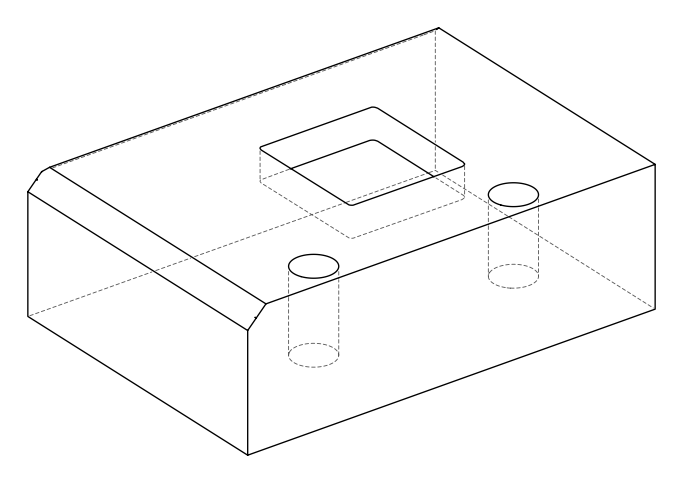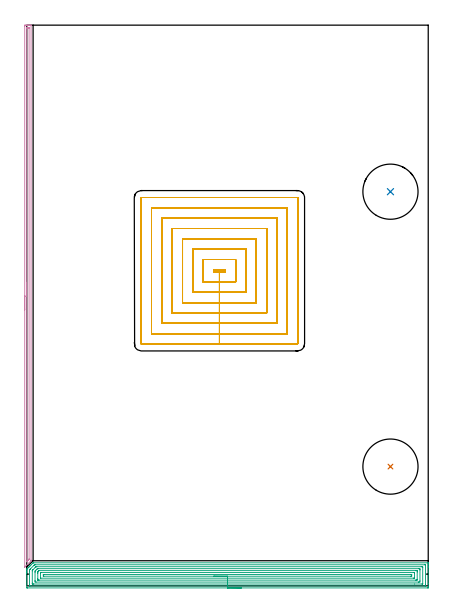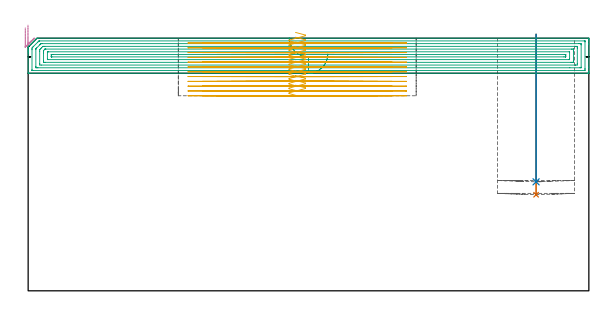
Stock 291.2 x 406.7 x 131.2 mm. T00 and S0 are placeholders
(PLAN: 5 operations, 2 tool changes, 70.1 min)
(1 INDEXABLE_INSERT_DRILL_BLIND_HOLE_FROM_SOLID | STEP1POCKET | NXT0302_035 | 0.33 min | 101524 mm3)
(2 INDEXABLE_INSERT_DRILL_BLIND_HOLE_FROM_SOLID_1 | STEP1POCKET_1 | NXT0302_035 | 0.31 min | 93109 mm3)
(3 AREA_MILL | FG_CHAMFER_SURFACE | UGT0205_001 | 16.54 min | 48226 mm3)
(4 AREA_MILL_1 | FG_CHAMFER_SURFACE_1 | UGT0205_001 | 6.43 min | 4131 mm3)
(5 MILL_RECTANGULAR_POCKET | POCKET_RECTANGULAR_STRAIGHT | NXT0201_013 | Follow Part, ap 2.5, ae 75% | 46.44 min | 428842 mm3)
(TOOL NXT0302_035 | Index. Insert Drill 40mm [880-D4000L40-05] | D40 PA176 FL200 Z2)
(TOOL UGT0205_001 | Chamfer Mill 20 x 3 x 45 deg. | D20 FL50 Z2)
(TOOL NXT0201_013 | ENDMILL 10mm | D10 FL30 Z4)
(OP 1 INDEXABLE_INSERT_DRILL_BLIND_HOLE_FROM_SOLID)
G17 G21 G94 G90
T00 M6
G54
G17 G0 G90 X263.8 Y86.5 S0 M3
G43 Z141.2 H1
G94 G81 G98 Z49.9 F250. R133.2
G80
M5
M2
(OP 2 INDEXABLE_INSERT_DRILL_BLIND_HOLE_FROM_SOLID_1)
G17 G21 G94 G90
T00 M6
G54
G17 G0 G90 X263.8 Y285.9 S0 M3
G43 Z141.2 H1
G94 G81 G98 Z56.6 F250. R133.2
G80
M5
M2
(OP 3 AREA_MILL)
G17 G21 G94 G90
T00 M6
G54
G17 G0 G90 X155.6 Y-1.5 S1061 M3
G43 Z141.2 H0
Z123.
G94 G1 X155.562 Z122.129 F250.
X155.448 Z121.264
X155.259 Z120.412
X154.997 Z119.58
X154.663 Z118.774
X154.26 Z118.
X153.792 Z117.264
X153.26 Z116.572
X152.671 Z115.929
X152.028 Z115.34
X151.336 Z114.809
X150.6 Z114.34
X149.826 Z113.937
X149.02 Z113.603
X148.188 Z113.341
X147.336 Z113.152
X146.472 Z113.038
X145.6 Z113.
X0.603
X0.322 Y-1.497 Z113.002
X0.01 Y-1.491 Z113.006
X0. Y-1.174 Z113.323
Y8.94 Z123.434
Y9.519 Z124.015
Y9.833 Z124.329
Y10.412 Z124.908
Y10.726 Z125.221
Y11.752 Z126.251
X0.008 Y12.066 Z126.565
X0.01 Y12.098 Z126.597
X0.157 Y12.257 Z126.757
X0.709 Y12.81 Z127.307
X1.305 Y13.405 Z127.905
X1.495 Y13.597 Z128.094
X1.602 Y13.703 Z128.2
X2.199 Y14.299 Z128.798
X2.388 Y14.489 Z128.987
X2.495 Y14.596 Z129.094
X3.092 Y15.192 Z129.691
X3.28 Y15.381 Z129.879
X3.388 Y15.489 Z129.987
X4.444 Y16.544 Z131.043
X4.453 Y16.554 Z131.052
X4.605 Y16.698 Z131.187
X5.065 Y16.7 Z131.2
X291.043
X291.19 Y16.697 Z131.188
X291.193 Y16.643 Z131.135
X291.2 Y16.267 Z130.766
Y15.82 Z130.32
Y15.192 Z129.687
Y13.984 Z128.481
Y13.405 Z127.9
Y1.637 Z116.135
Y-0.595 Z113.902
X291.199 Y-0.885 Z113.612
X291.196 Y-1.485 Z113.012
X291.193 Y-1.491 Z113.006
X290.597 Y-1.5 Z113.
X145.6
Y-0.086 Z114.414
X2.388 Y-0.085 Z114.415
X2.294 Y-0.084 Z114.416
X2.106 Y-0.079 Z114.421
X2.009 Y-0.075 Z114.425
X2.006 Y-0.047 Z114.453
X2.003 Y0.008 Z114.508
X2. Y0.396 Z114.896
X2.001 Y10.726 Z125.226
X2.002 Y11.112 Z125.612
X2.01 Y11.619 Z126.119
X2.184 Y11.823 Z126.323
X2.388 Y12.036 Z126.536
X2.625 Y12.275 Z126.775
X2.862 Y12.512 Z127.012
X5.065 Y14.715 Z129.215
X5.304 Y14.952 Z129.452
X5.548 Y15.192 Z129.692
X5.63 Y15.268 Z129.768
X5.77 Y15.279 Z129.779
X5.865 Y15.284 Z129.784
X5.957 Y15.285 Z129.785
X288.812
X288.906 Y15.284 Z129.784
X289.094 Y15.279 Z129.779
X289.191 Y15.275 Z129.775
X289.194 Y15.247 Z129.747
X289.197 Y15.192 Z129.692
X289.2 Y14.804 Z129.304
Y0.901 Z115.401
X289.198 Y0.515 Z115.015
X289.19 Y0.008 Z114.508
X289.179 Y-0.079 Z114.421
X289. Y-0.084 Z114.416
X288.906 Y-0.085 Z114.415
X145.6 Y-0.086 Z114.414
Y1.329 Z115.829
X5.065
X4.637 Y1.33 Z115.83
X4.172 Y1.333 Z115.833
X4.027 Y1.335 Z115.835
X4.01 Y1.622 Z116.122
X4.004 Y1.795 Z116.295
X4.001 Y1.966 Z116.466
Y10.898 Z125.398
X4.006 Y11.071 Z125.571
X4.01 Y11.184 Z125.684
X4.052 Y11.24 Z125.74
X4.172 Y11.371 Z125.871
X4.296 Y11.496 Z125.996
X4.418 Y11.619 Z126.119
X6.081 Y13.282 Z127.782
X6.205 Y13.405 Z127.905
X6.53 Y13.725 Z128.225
X6.642 Y13.831 Z128.331
X6.68 Y13.865 Z128.365
X6.733 Y13.867 Z128.367
X6.849 Y13.869 Z128.369
X7.276 Y13.871 Z128.371
X286.135
X286.563 Y13.87 Z128.37
X287.028 Y13.867 Z128.367
X287.173 Y13.865 Z128.365
X287.19 Y13.578 Z128.078
X287.196 Y13.405 Z127.905
X287.199 Y13.234 Z127.734
Y1.623 Z116.123
X287.194 Y1.45 Z115.95
X287.19 Y1.341 Z115.841
X287.143 Y1.336 Z115.836
X287.028 Y1.333 Z115.833
X286.6 Y1.33 Z115.83
X281.33 Y1.329 Z115.829
X145.6
Y2.743 Z117.243
X6.794
X6.02 Y2.75 Z117.25
X6.001 Y3.537 Z118.037
X6. Y3.581 Z118.081
Y9.833 Z124.333
X6.005 Y10.678 Z125.178
X6.01 Y10.726 Z125.226
X6.418 Y11.157 Z125.657
X6.849 Y11.601 Z126.101
X7.568 Y12.318 Z126.818
X7.648 Y12.394 Z126.894
X7.697 Y12.437 Z126.937
X7.72 Y12.451 Z126.951
X7.741 Y12.453 Z126.953
X7.798 Y12.456 Z126.956
X8.634 Y12.457 Z126.957
X284.406
X285.18 Y12.45 Z126.95
X285.199 Y11.663 Z126.163
X285.2 Y11.619 Z126.119
X285.199 Y3.581 Z118.081
X285.181 Y2.75 Z117.25
X284.351 Y2.743 Z117.243
X284.296
X145.6
Y4.157 Z118.657
X8.95
X8.634 Y4.158 Z118.658
X8.054 Y4.161 Z118.661
X8.02 Y4.164 Z118.664
X8.01 Y4.173 Z118.673
X8.004 Y4.212 Z118.712
X8.001 Y4.474 Z118.974
X8. Y5.108 Z119.608
Y8.94 Z123.44
X8.001 Y9.574 Z124.074
X8.004 Y9.833 Z124.333
X8.01 Y10.15 Z124.65
X8.016 Y10.302 Z124.802
X8.088 Y10.379 Z124.879
X8.426 Y10.726 Z125.226
X8.529 Y10.831 Z125.331
X8.634 Y10.934 Z125.434
X8.715 Y11.008 Z125.508
X8.747 Y11.036 Z125.536
X8.778 Y11.038 Z125.538
X8.922 Y11.041 Z125.541
X9.21 Y11.043 Z125.543
X282.25
X282.566 Y11.042 Z125.542
X283.146 Y11.039 Z125.539
X283.18 Y11.036 Z125.536
X283.19 Y11.027 Z125.527
X283.196 Y10.988 Z125.488
X283.199 Y10.726 Z125.226
X283.2 Y10.092 Z124.592
X283.199 Y4.734 Z119.234
X283.195 Y4.474 Z118.974
X283.19 Y4.164 Z118.664
X282.88 Y4.16 Z118.66
X282.566 Y4.158 Z118.658
X281.991 Y4.157 Z118.657
X145.6
Y5.571 Z120.071
X10.214
X10.061 Y5.573 Z120.073
X10.024 Y5.575 Z120.075
X10.012 Y5.578 Z120.078
X10.008 Y5.587 Z120.087
X10.004 Y5.621 Z120.121
X10.001 Y5.785 Z120.285
Y9.358 Z123.858
X10.005 Y9.498 Z123.998
X10.01 Y9.608 Z124.108
X10.017 Y9.623 Z124.123
X10.032 Y9.625 Z124.125
X10.074 Y9.627 Z124.127
X10.418 Y9.629 Z124.129
X10.622
X280.986
X281.139 Y9.627 Z124.127
X281.176 Y9.625 Z124.125
X281.188 Y9.622 Z124.122
X281.192 Y9.614 Z124.114
X281.196 Y9.579 Z124.079
X281.199 Y9.415 Z123.915
Y5.843 Z120.343
X281.195 Y5.702 Z120.202
X281.19 Y5.592 Z120.092
X281.183 Y5.577 Z120.077
X281.168 Y5.575 Z120.075
X281.126 Y5.574 Z120.074
X280.782 Y5.571 Z120.071
X280.578
X145.6
Y6.985 Z121.485
X12.37 Y6.986 Z121.486
X12.203 Y6.988 Z121.488
X12.037 Y6.992 Z121.492
X12.009 Y7. Z121.5
X12.005 Y7.032 Z121.532
X12.002 Y7.086 Z121.586
X12. Y7.153 Z121.653
Y7.357 Z121.857
X12.002 Y8.047 Z122.547
X12.005 Y8.148 Z122.648
X12.01 Y8.197 Z122.697
X12.018 Y8.208 Z122.708
X12.039 Y8.211 Z122.711
X12.203 Y8.213 Z122.713
X12.927 Y8.215 Z122.715
X278.83 Y8.214 Z122.714
X278.997 Y8.212 Z122.712
X279.163 Y8.208 Z122.708
X279.191 Y8.2 Z122.7
X279.195 Y8.168 Z122.668
X279.198 Y8.114 Z122.614
X279.2 Y8.047 Z122.547
Y7.844 Z122.344
X279.198 Y7.153 Z121.653
X279.195 Y7.052 Z121.552
X279.19 Y7.003 Z121.503
X279.182 Y6.992 Z121.492
X279.161 Y6.989 Z121.489
X278.997 Y6.987 Z121.487
X278.273 Y6.985 Z121.485
X145.6
X144.728 Z121.523
X143.864 Z121.637
X143.012 Z121.826
X142.18 Z122.088
X141.374 Z122.422
X140.6 Z122.825
X139.864 Z123.294
X139.172 Z123.825
X138.529 Z124.414
X137.94 Z125.058
X137.408 Z125.75
X136.94 Z126.485
X136.537 Z127.259
X136.203 Z128.065
X135.941 Z128.897
X135.752 Z129.749
X135.638 Z130.614
X135.6 Z131.485
G0 Z141.2
M5
M2
(OP 4 AREA_MILL_1)
G17 G21 G94 G90
T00 M6
G54
G17 G0 G90 X-1.5 Y200.15 S1061 M3
G43 Z141.2 H0
Z136.6
G94 G1 Y200.188 Z135.728 F250.
Y200.302 Z134.863
Y200.491 Z134.012
Y200.753 Z133.18
Y201.087 Z132.374
Y201.49 Z131.6
Y201.958 Z130.864
Y202.489 Z130.172
Y203.079 Z129.529
Y203.722 Z128.939
Y204.414 Z128.408
Y205.15 Z127.94
Y205.924 Z127.537
Y206.73 Z127.203
Y207.562 Z126.941
Y208.413 Z126.752
Y209.278 Z126.638
Y210.15 Z126.6
Y405.729
X-1.499 Y406.092 Z126.601
X-1.494 Y406.615 Z126.603
X-1.491 Y406.692 Z126.605
X-0.974 Y406.7 Z127.121
X-0.691 Z127.404
X-0.087 Z128.007
X0.478 Z128.575
X0.8 Z128.896
X1.365 Z129.461
X1.687 Z129.782
X2.331 Z130.431
X2.718 Z130.817
X3.071 Y406.693 Z131.162
X3.097 Y406.69 Z131.188
X3.1 Y406.538 Z131.2
Y18.672
X3.102 Y18.205 Z131.18
X3.033 Y18.132 Z131.13
X1.787 Y16.886 Z129.886
X0.504 Y15.604 Z128.603
X-0.891 Y14.208 Z127.208
X-1.337 Y13.762 Z126.761
X-1.417 Y13.684 Z126.681
X-1.491 Y13.614 Z126.605
X-1.498 Y13.721 Z126.602
X-1.499 Y13.762 Z126.601
X-1.5 Y210.15 Z126.6
X-0.086 Z128.014
Y404.305
X-0.084 Y404.529 Z128.016
X-0.081 Y404.64 Z128.019
X-0.079 Y404.687 Z128.021
X0.018 Y404.69 Z128.118
X0.411 Y404.698 Z128.511
X0.8 Y404.699 Z128.9
X1.296 Z129.396
X1.546 Y404.695 Z129.646
X1.645 Y404.69 Z129.745
X1.679 Y404.686 Z129.779
X1.681 Y404.64 Z129.781
X1.684 Y404.529 Z129.784
X1.686 Y404.307 Z129.786
Y19.565
X1.679 Y19.342 Z129.779
X1.675 Y19.237 Z129.775
X1.605 Y19.163 Z129.705
X1.404 Y18.957 Z129.504
X1.122 Y18.672 Z129.222
X0.961 Y18.51 Z129.061
X0.167 Y17.717 Z128.267
X0.071 Y17.621 Z128.171
X-0.026 Y17.527 Z128.074
X-0.053 Y17.503 Z128.047
X-0.073 Y17.487 Z128.027
X-0.079 Y17.559 Z128.021
X-0.086 Y17.778 Z128.014
Y210.15
Y211.021 Z128.052
Y211.886 Z128.166
Y212.738 Z128.355
Y213.57 Z128.617
Y214.376 Z128.951
Y215.15 Z129.354
Y215.886 Z129.823
Y216.578 Z130.354
Y217.221 Z130.943
Y217.81 Z131.586
Y218.341 Z132.278
Y218.81 Z133.014
Y219.213 Z133.788
Y219.547 Z134.594
Y219.809 Z135.426
Y219.998 Z136.278
Y220.112 Z137.143
Y220.15 Z138.014
G0 Z141.2
M5
M2
(OP 5 MILL_RECTANGULAR_POCKET)
G17 G21 G94 G90
T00 M6
G54
G17 G0 G90 X138.855 Y227.9 S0 M3
G43 Z141.2 H0
Z134.2
G94 G1 X144. Z132.821 F250.
Y229.2 Z132.473
X135.5 Z130.195
Y227.9 Z129.847
X139.75 Z128.708
X144. F500.
Y229.2
X135.5
Y227.9
X139.75
Y220.4
X151.5
Y236.7
X128.
Y220.4
X139.75
Y212.9
X159.
Y244.2
X120.5
Y212.9
X139.75
Y205.4
X166.5
Y251.7
X113.
Y205.4
X139.75
Y197.9
X174.
Y259.2
X105.5
Y197.9
X139.75
Y190.4
X181.5
Y266.7
X98.
Y190.4
X139.75
Y182.9
X189.
Y274.2
X90.5
Y182.9
X139.75
Y175.4
X196.3
G3 X196.5 Y175.6 R0.2
G1 Y281.5
G3 X196.3 Y281.7 R0.2
G1 X83.2
G3 X83. Y281.5 R0.2
G1 Y175.6
G3 X83.2 Y175.4 R0.2
G1 X139.75
X140.75
G0 X138.855 Y227.9 Z131.708
G1 X144. Z130.33 F250.
Y229.2 Z129.981
X135.5 Z127.704
Y227.9 Z127.355
X139.75 Z126.217
X144. F500.
Y229.2
X135.5
Y227.9
X139.75
Y220.4
X151.5
Y236.7
X128.
Y220.4
X139.75
Y212.9
X159.
Y244.2
X120.5
Y212.9
X139.75
Y205.4
X166.5
Y251.7
X113.
Y205.4
X139.75
Y197.9
X174.
Y259.2
X105.5
Y197.9
X139.75
Y190.4
X181.5
Y266.7
X98.
Y190.4
X139.75
Y182.9
X189.
Y274.2
X90.5
Y182.9
X139.75
Y175.4
X196.3
G3 X196.5 Y175.6 R0.2
G1 Y281.5
G3 X196.3 Y281.7 R0.2
G1 X83.2
G3 X83. Y281.5 R0.2
G1 Y175.6
G3 X83.2 Y175.4 R0.2
G1 X139.75
X140.75
G0 X138.855 Y227.9 Z129.217
G1 X144. Z127.838 F250.
Y229.2 Z127.49
X135.5 Z125.212
Y227.9 Z124.864
X139.75 Z123.725
X144. F500.
Y229.2
X135.5
Y227.9
X139.75
Y220.4
X151.5
Y236.7
X128.
Y220.4
X139.75
Y212.9
X159.
Y244.2
X120.5
Y212.9
X139.75
Y205.4
X166.5
Y251.7
X113.
Y205.4
X139.75
Y197.9
X174.
Y259.2
X105.5
Y197.9
X139.75
Y190.4
X181.5
Y266.7
X98.
Y190.4
X139.75
Y182.9
X189.
Y274.2
X90.5
Y182.9
X139.75
Y175.4
X196.3
G3 X196.5 Y175.6 R0.2
G1 Y281.5
G3 X196.3 Y281.7 R0.2
G1 X83.2
G3 X83. Y281.5 R0.2
G1 Y175.6
G3 X83.2 Y175.4 R0.2
G1 X139.75
X140.75
G0 X138.855 Y227.9 Z126.725
G1 X144. Z125.346 F250.
Y229.2 Z124.998
X135.5 Z122.72
Y227.9 Z122.372
X139.75 Z121.233
X144. F500.
Y229.2
X135.5
Y227.9
X139.75
Y220.4
X151.5
Y236.7
X128.
Y220.4
X139.75
Y212.9
X159.
Y244.2
X120.5
Y212.9
X139.75
Y205.4
X166.5
Y251.7
X113.
Y205.4
X139.75
Y197.9
X174.
Y259.2
X105.5
Y197.9
X139.75
Y190.4
X181.5
Y266.7
X98.
Y190.4
X139.75
Y182.9
X189.
Y274.2
X90.5
Y182.9
X139.75
Y175.4
X196.3
G3 X196.5 Y175.6 R0.2
G1 Y281.5
G3 X196.3 Y281.7 R0.2
G1 X83.2
G3 X83. Y281.5 R0.2
G1 Y175.6
G3 X83.2 Y175.4 R0.2
G1 X139.75
X140.75
G0 X138.855 Y227.9 Z124.233
G1 X144. Z122.855 F250.
Y229.2 Z122.506
X135.5 Z120.229
Y227.9 Z119.88
X139.75 Z118.742
X144. F500.
Y229.2
X135.5
Y227.9
X139.75
Y220.4
X151.5
Y236.7
X128.
Y220.4
X139.75
Y212.9
X159.
Y244.2
X120.5
Y212.9
X139.75
Y205.4
X166.5
Y251.7
X113.
Y205.4
X139.75
Y197.9
X174.
Y259.2
X105.5
Y197.9
X139.75
Y190.4
X181.5
Y266.7
X98.
Y190.4
X139.75
Y182.9
X189.
Y274.2
X90.5
Y182.9
X139.75
Y175.4
X196.3
G3 X196.5 Y175.6 R0.2
G1 Y281.5
G3 X196.3 Y281.7 R0.2
G1 X83.2
G3 X83. Y281.5 R0.2
G1 Y175.6
G3 X83.2 Y175.4 R0.2
G1 X139.75
X140.75
G0 X138.855 Y227.9 Z121.742
G1 X144. Z120.363 F250.
Y229.2 Z120.015
X135.5 Z117.737
Y227.9 Z117.389
X139.75 Z116.25
X144. F500.
Y229.2
X135.5
Y227.9
X139.75
Y220.4
X151.5
Y236.7
X128.
Y220.4
X139.75
Y212.9
X159.
Y244.2
X120.5
Y212.9
X139.75
Y205.4
X166.5
Y251.7
X113.
Y205.4
X139.75
Y197.9
X174.
Y259.2
X105.5
Y197.9
X139.75
Y190.4
X181.5
Y266.7
X98.
Y190.4
X139.75
Y182.9
X189.
Y274.2
X90.5
Y182.9
X139.75
Y175.4
X196.3
G3 X196.5 Y175.6 R0.2
G1 Y281.5
G3 X196.3 Y281.7 R0.2
G1 X83.2
G3 X83. Y281.5 R0.2
G1 Y175.6
G3 X83.2 Y175.4 R0.2
G1 X139.75
X140.75
G0 X138.855 Y227.9 Z119.25
G1 X144. Z117.871 F250.
Y229.2 Z117.523
X135.5 Z115.245
Y227.9 Z114.897
X139.75 Z113.758
X144. F500.
Y229.2
X135.5
Y227.9
X139.75
Y220.4
X151.5
Y236.7
X128.
Y220.4
X139.75
Y212.9
X159.
Y244.2
X120.5
Y212.9
X139.75
Y205.4
X166.5
Y251.7
X113.
Y205.4
X139.75
Y197.9
X174.
Y259.2
X105.5
Y197.9
X139.75
Y190.4
X181.5
Y266.7
X98.
Y190.4
X139.75
Y182.9
X189.
Y274.2
X90.5
Y182.9
X139.75
Y175.4
X196.3
G3 X196.5 Y175.6 R0.2
G1 Y281.5
G3 X196.3 Y281.7 R0.2
G1 X83.2
G3 X83. Y281.5 R0.2
G1 Y175.6
G3 X83.2 Y175.4 R0.2
G1 X139.75
X140.75
G0 X138.855 Y227.9 Z116.758
G1 X144. Z115.38 F250.
Y229.2 Z115.031
X135.5 Z112.754
Y227.9 Z112.405
X139.75 Z111.267
X144. F500.
Y229.2
X135.5
Y227.9
X139.75
Y220.4
X151.5
Y236.7
X128.
Y220.4
X139.75
Y212.9
X159.
Y244.2
X120.5
Y212.9
X139.75
Y205.4
X166.5
Y251.7
X113.
Y205.4
X139.75
Y197.9
X174.
Y259.2
X105.5
Y197.9
X139.75
Y190.4
X181.5
Y266.7
X98.
Y190.4
X139.75
Y182.9
X189.
Y274.2
X90.5
Y182.9
X139.75
Y175.4
X196.3
G3 X196.5 Y175.6 R0.2
G1 Y281.5
G3 X196.3 Y281.7 R0.2
G1 X83.2
G3 X83. Y281.5 R0.2
G1 Y175.6
G3 X83.2 Y175.4 R0.2
G1 X139.75
X140.75
G0 X138.855 Y227.9 Z114.267
G1 X144. Z112.888 F250.
Y229.2 Z112.54
X135.5 Z110.262
Y227.9 Z109.914
X139.75 Z108.775
X144. F500.
Y229.2
X135.5
Y227.9
X139.75
Y220.4
X151.5
Y236.7
X128.
Y220.4
X139.75
Y212.9
X159.
Y244.2
X120.5
Y212.9
X139.75
Y205.4
X166.5
Y251.7
X113.
Y205.4
X139.75
Y197.9
X174.
Y259.2
X105.5
Y197.9
X139.75
Y190.4
X181.5
Y266.7
X98.
Y190.4
X139.75
Y182.9
X189.
Y274.2
X90.5
Y182.9
X139.75
Y175.4
X196.3
G3 X196.5 Y175.6 R0.2
G1 Y281.5
G3 X196.3 Y281.7 R0.2
G1 X83.2
G3 X83. Y281.5 R0.2
G1 Y175.6
G3 X83.2 Y175.4 R0.2
G1 X139.75
X140.75
G0 X138.855 Y227.9 Z111.775
G1 X144. Z110.396 F250.
Y229.2 Z110.048
X135.5 Z107.77
Y227.9 Z107.422
X139.75 Z106.283
X144. F500.
Y229.2
X135.5
Y227.9
X139.75
Y220.4
X151.5
Y236.7
X128.
Y220.4
X139.75
Y212.9
X159.
Y244.2
X120.5
Y212.9
X139.75
Y205.4
X166.5
Y251.7
X113.
Y205.4
X139.75
Y197.9
X174.
Y259.2
X105.5
Y197.9
X139.75
Y190.4
X181.5
Y266.7
X98.
Y190.4
X139.75
Y182.9
X189.
Y274.2
X90.5
Y182.9
X139.75
Y175.4
X196.3
G3 X196.5 Y175.6 R0.2
G1 Y281.5
G3 X196.3 Y281.7 R0.2
G1 X83.2
G3 X83. Y281.5 R0.2
G1 Y175.6
G3 X83.2 Y175.4 R0.2
G1 X139.75
X140.75
G0 X138.855 Y227.9 Z109.283
G1 X144. Z107.905 F250.
Y229.2 Z107.556
X135.5 Z105.279
Y227.9 Z104.93
X139.75 Z103.792
X144. F500.
Y229.2
X135.5
Y227.9
X139.75
Y220.4
X151.5
Y236.7
X128.
Y220.4
X139.75
Y212.9
X159.
Y244.2
X120.5
Y212.9
X139.75
Y205.4
X166.5
Y251.7
X113.
Y205.4
X139.75
Y197.9
X174.
Y259.2
X105.5
Y197.9
X139.75
Y190.4
X181.5
Y266.7
X98.
Y190.4
X139.75
Y182.9
X189.
Y274.2
X90.5
Y182.9
X139.75
Y175.4
X196.3
G3 X196.5 Y175.6 R0.2
G1 Y281.5
G3 X196.3 Y281.7 R0.2
G1 X83.2
G3 X83. Y281.5 R0.2
G1 Y175.6
G3 X83.2 Y175.4 R0.2
G1 X139.75
X140.75
G0 X138.855 Y227.9 Z106.792
G1 X144. Z105.413 F250.
Y229.2 Z105.065
X135.5 Z102.787
Y227.9 Z102.439
X139.75 Z101.3
X144. F500.
Y229.2
X135.5
Y227.9
X139.75
Y220.4
X151.5
Y236.7
X128.
Y220.4
X139.75
Y212.9
X159.
Y244.2
X120.5
Y212.9
X139.75
Y205.4
X166.5
Y251.7
X113.
Y205.4
X139.75
Y197.9
X174.
Y259.2
X105.5
Y197.9
X139.75
Y190.4
X181.5
Y266.7
X98.
Y190.4
X139.75
Y182.9
X189.
Y274.2
X90.5
Y182.9
X139.75
Y175.4
X196.3
G3 X196.5 Y175.6 R0.2
G1 Y281.5
G3 X196.3 Y281.7 R0.2
G1 X83.2
G3 X83. Y281.5 R0.2
G1 Y175.6
G3 X83.2 Y175.4 R0.2
G1 X139.75
X140.75
G0 Z141.2
M5
M2
